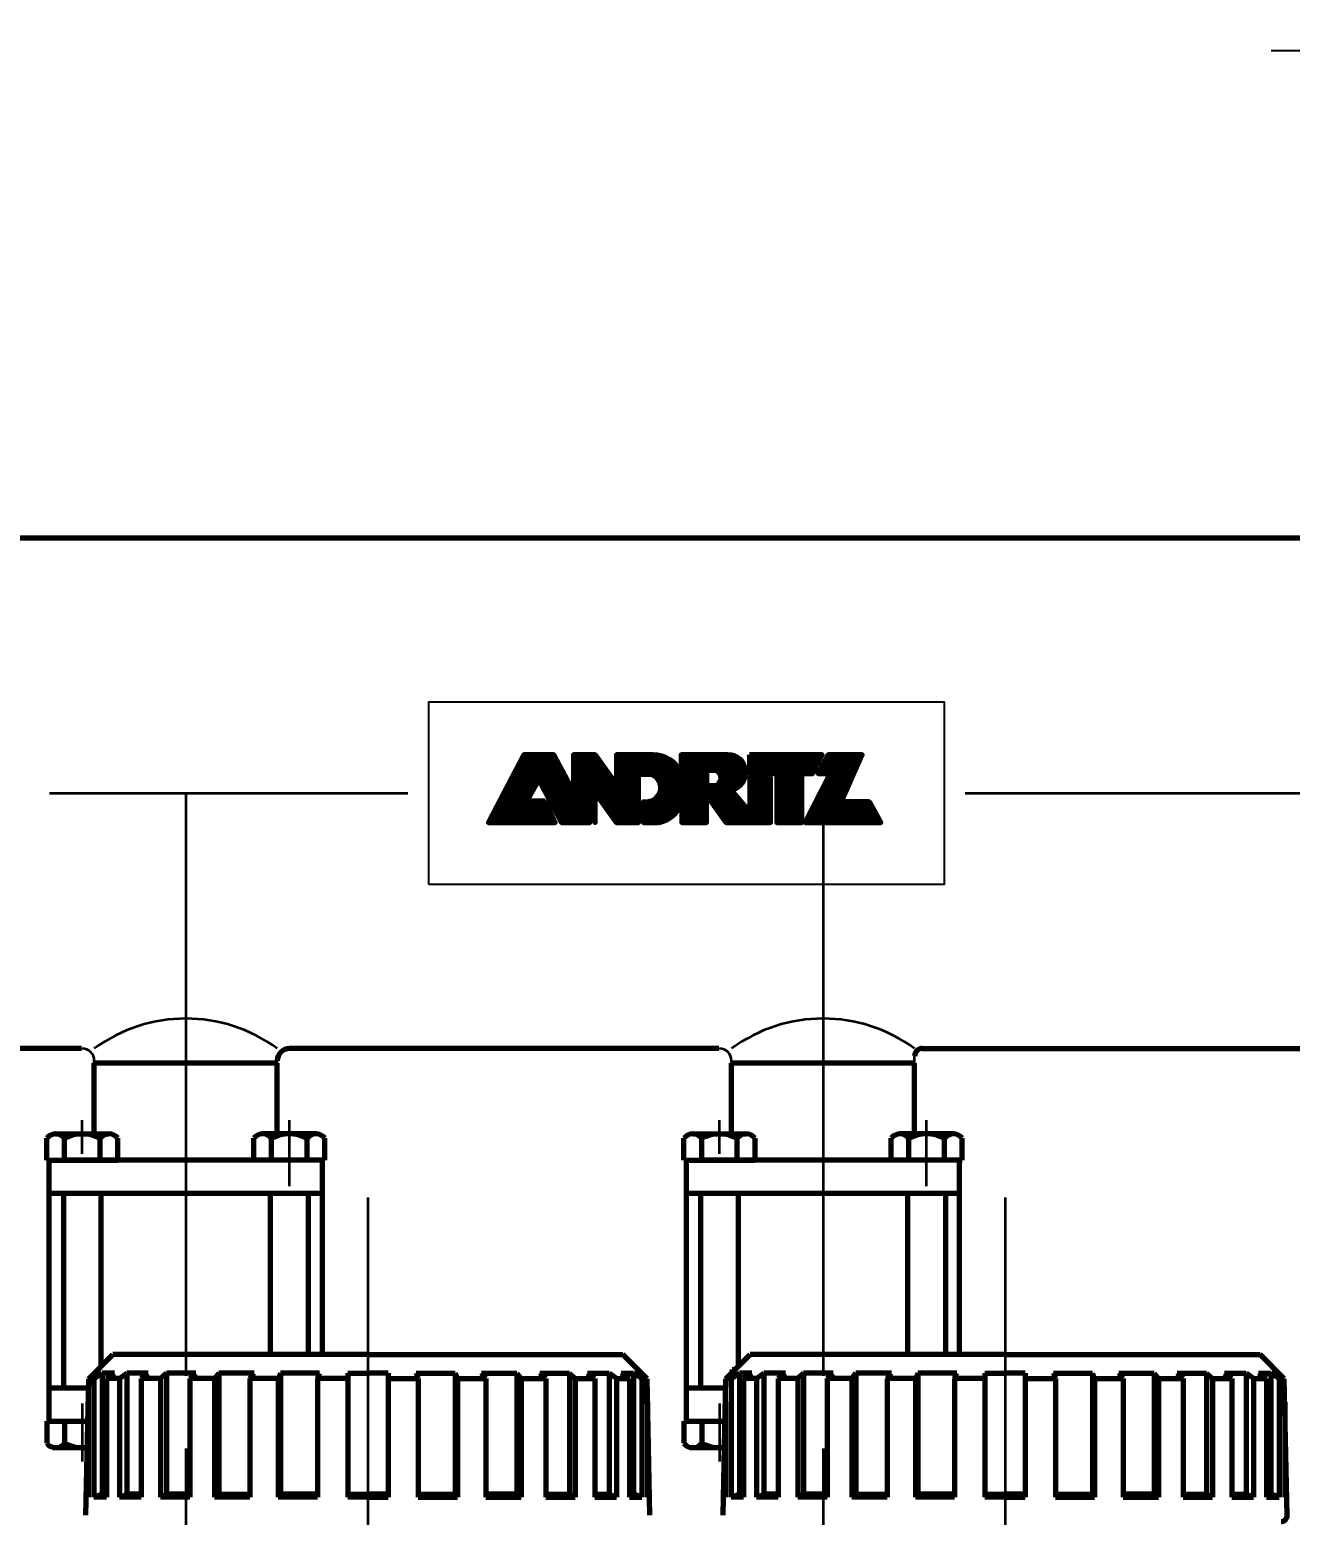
# Model space of a CAD drawing. Header units: millimetres. Extents: x 4423 to 6629, y 3249 to 4171.
# Drawn here: x 4619.7 to 4671.7, y 3970.7 to 4031.9 of the extents above; entities that cross this region are included whole.
import ezdxf

# ---------------------------------------------------------------- set-up
doc = ezdxf.new("R2010")
doc.units = ezdxf.units.MM
doc.linetypes.add('ACAD_ISO08W100', pattern=[36, 24, -3, 6, -3])
doc.layers.add('AHL-CON-70', color=7, linetype='Continuous')
for name, color, linetype, lineweight in [('M_EQUIP_D1', 3, 'Continuous', 35), ('M_EQUIP_E3', 3, 'Continuous', 35), ('M_EQUIP_E7', 7, 'Continuous', 70)]:
    doc.layers.add(name, color=color, linetype=linetype, lineweight=lineweight)
doc.styles.add('Simplex', font='SIMPLEX.SHX')
doc.dimstyles.new('nordic-1-35-0', dxfattribs={"dimscale": 10, "dimtxt": 3.5, "dimasz": 2.5, "dimexe": 1.25, "dimexo": 0, "dimgap": 0.6, "dimtad": 1, "dimdec": 0, "dimdsep": 46, "dimtxsty": 'Simplex', "dimcen": 2.5, "dimclrd": 3, "dimclre": 3, "dimclrt": 3, "dimadec": 1, "dimazin": 2, "dimtfac": 1, "dimtdec": 0, "dimtmove": 0, "dimatfit": 0, "dimfxl": 1, "dimtolj": 1, "dimtzin": 0, "dimarcsym": 0})

# ---------------------------------------------------------------- blocks, each defined once
blk = doc.blocks.new('*D8')
at = {"layer": 'Defpoints', "color": 0, "linetype": 'Continuous', "transparency": 16777216}
for p in [(4746.784, 4064.493), (4746.784, 4018.261), (4549.909, 4000.451)]:
    blk.add_point(p, dxfattribs=at)
at = {"layer": 'M_EQUIP_D1', "color": 3, "linetype": 'Continuous', "lineweight": -2, "transparency": 16777216}
for p, q in [((4549.909, 4000.451), (4549.909, 4076.993)), ((4746.784, 4018.261), (4746.784, 4076.993)), ((4574.909, 4064.493), (4721.784, 4064.493))]:
    blk.add_line(p, q, dxfattribs=at)
at = {"layer": 'M_EQUIP_D1', "color": 3, "linetype": 'Continuous', "transparency": 16777216}
for points in [[(4574.909, 4068.66), (4574.909, 4060.327), (4549.909, 4064.493)], [(4721.784, 4068.66), (4721.784, 4060.327), (4746.784, 4064.493)]]:
    blk.add_solid(points, dxfattribs=at)
at = {"layer": 'M_EQUIP_D1', "color": 3, "linetype": 'Continuous', "transparency": 16777216, "insert": (4648.971, 4078.112), "char_height": 10, "attachment_point": 5, "style": 'Simplex'}
blk.add_mtext('\\A1;(1575)', dxfattribs=at)
blk = doc.blocks.new('A$C0ED65C47')
at = {"color": 5}
for p, q in [((20.13, 20.28), (41.71, 41.85)), ((20.74, 22.24), (41.11, 42.61)), ((21.48, 20.28), (42.17, 40.97)), ((22.22, 25.06), (39.77, 42.61)), ((23.7, 27.89), (38.42, 42.61)), ((25.18, 30.72), (37.07, 42.61)), ((26.66, 33.55), (35.73, 42.61)), ((28.15, 36.37), (34.38, 42.61)), ((29.63, 39.2), (33.03, 42.61)), ((36.01, 33.74), (29.94, 39.8)), ((50.81, 20.28), (30.4, 40.69)), ((52.16, 20.28), (30.87, 41.57)), ((31.11, 42.03), (31.68, 42.61)), ((52.63, 21.15), (31.33, 42.45)), ((51.13, 24), (32.52, 42.61)), ((49.62, 26.86), (33.87, 42.61)), ((48.11, 29.71), (35.22, 42.61)), ((36.54, 33.99), (42.64, 40.09)), ((46.61, 32.56), (36.57, 42.61)), ((37.01, 33.11), (43.1, 39.21)), ((45.1, 35.42), (37.91, 42.61)), ((43.59, 38.27), (39.26, 42.61)), ((42.09, 41.13), (40.61, 42.61)), ((47.71, 35.73), (54.58, 42.61)), ((47.71, 37.07), (53.24, 42.61)), ((47.71, 38.42), (51.89, 42.61)), ((47.71, 39.77), (50.54, 42.61)), ((47.71, 41.12), (49.2, 42.61)), ((47.71, 42.46), (47.85, 42.61)), ((69.17, 20.77), (47.71, 42.24)), ((47.71, 34.38), (55.35, 42.02)), ((68.33, 20.28), (47.71, 40.9)), ((66.98, 20.28), (47.71, 39.55)), ((47.91, 33.23), (55.9, 41.23)), ((48.38, 32.36), (56.46, 40.44)), ((69.17, 22.12), (48.69, 42.61)), ((48.85, 31.49), (57.02, 39.66)), ((69.17, 23.47), (50.04, 42.61)), ((69.17, 24.81), (51.38, 42.61)), ((60.28, 35.06), (52.73, 42.61)), ((57.01, 39.68), (54.08, 42.61)), ((56.9, 27.42), (72.09, 42.6)), ((57.46, 26.62), (73.43, 42.6)), ((58.02, 25.83), (74.74, 42.56)), ((61.95, 33.81), (70.74, 42.6)), ((61.95, 35.15), (69.39, 42.6)), ((61.95, 36.5), (68.05, 42.6)), ((61.95, 37.85), (66.7, 42.6)), ((61.95, 39.2), (65.35, 42.6)), ((61.95, 40.54), (64.01, 42.6)), ((61.95, 41.89), (62.66, 42.6)), ((69.17, 34.24), (61.95, 41.47)), ((69.17, 32.9), (61.95, 40.12)), ((69.17, 35.59), (62.17, 42.6)), ((69.88, 36.23), (63.51, 42.6)), ((71.23, 36.23), (64.86, 42.6)), ((72.57, 36.23), (66.21, 42.6)), ((74.64, 35.52), (67.56, 42.6)), ((91.23, 20.28), (68.9, 42.6)), ((69.76, 36.23), (75.92, 42.39)), ((91.6, 21.25), (70.25, 42.6)), ((70.83, 21.13), (92.3, 42.61)), ((70.83, 22.48), (90.96, 42.61)), ((70.83, 23.83), (89.61, 42.61)), ((71.11, 36.23), (77, 42.12)), ((71.32, 20.28), (93.65, 42.61)), ((91.6, 22.6), (71.6, 42.6)), ((72.46, 36.23), (77.98, 41.76)), ((72.66, 20.28), (95, 42.61)), ((91.6, 23.95), (72.94, 42.6)), ((73.67, 36.1), (78.9, 41.32)), ((74.01, 20.28), (96.35, 42.61)), ((91.6, 25.29), (74.3, 42.59)), ((74.52, 35.6), (79.74, 40.82)), ((75.23, 34.96), (80.52, 40.25)), ((75.8, 34.19), (81.23, 39.62)), ((91.6, 26.64), (75.82, 42.41)), ((91.6, 27.99), (77.71, 41.87)), ((83.21, 37.56), (88.26, 42.61)), ((83.21, 38.91), (86.92, 42.61)), ((83.21, 40.25), (85.57, 42.61)), ((83.21, 41.6), (84.22, 42.61)), ((91.58, 33.39), (83.21, 41.76)), ((103.35, 20.28), (83.21, 40.41)), ((91.58, 34.74), (83.71, 42.61)), ((91.58, 36.08), (85.06, 42.61)), ((91.58, 37.43), (86.4, 42.61)), ((92.85, 37.5), (87.75, 42.61)), ((94.2, 37.5), (89.1, 42.61)), ((101.43, 31.62), (90.44, 42.61)), ((102.26, 32.15), (91.79, 42.61)), ((92, 28.83), (103.42, 40.26)), ((92.55, 28.04), (103.93, 39.42)), ((92.59, 37.5), (97.69, 42.61)), ((102.97, 32.78), (93.14, 42.61)), ((93.94, 37.5), (99.03, 42.6)), ((103.57, 33.53), (94.49, 42.61)), ((95.07, 37.3), (100.2, 42.43)), ((95.8, 36.68), (101.19, 42.07)), ((104.05, 34.39), (95.83, 42.61)), ((96.27, 35.8), (102.05, 41.58)), ((96.35, 34.54), (102.79, 40.97)), ((104.4, 35.39), (97.18, 42.61)), ((104.56, 36.58), (98.53, 42.61)), ((104.42, 38.06), (100.01, 42.47)), ((105.71, 37.16), (111.16, 42.61)), ((105.71, 38.51), (109.81, 42.61)), ((105.71, 39.85), (108.47, 42.61)), ((105.71, 41.2), (107.12, 42.61)), ((105.71, 42.55), (105.77, 42.61)), ((111.46, 36.42), (105.71, 42.16)), ((110.11, 36.42), (105.71, 40.81)), ((108.76, 36.42), (105.71, 39.46)), ((106.32, 36.42), (112.51, 42.61)), ((112.8, 36.42), (106.61, 42.61)), ((107.66, 36.42), (113.85, 42.61)), ((114.15, 36.42), (107.96, 42.61)), ((109.01, 36.42), (115.2, 42.61)), ((123.05, 28.86), (109.31, 42.61)), ((110.36, 36.42), (116.55, 42.61)), ((123.05, 30.2), (110.65, 42.61)), ((111.7, 36.42), (117.9, 42.61)), ((123.05, 31.55), (112, 42.61)), ((113.05, 36.42), (119.24, 42.61)), ((123.05, 32.9), (113.35, 42.61)), ((114.4, 36.42), (120.59, 42.61)), ((123.05, 34.25), (114.69, 42.61)), ((114.8, 28.73), (128.67, 42.61)), ((114.8, 30.08), (127.32, 42.61)), ((114.8, 31.43), (125.98, 42.61)), ((114.8, 32.77), (124.63, 42.61)), ((114.8, 34.12), (123.28, 42.61)), ((114.8, 35.47), (121.94, 42.61)), ((123.05, 35.59), (116.04, 42.61)), ((123.58, 36.42), (117.39, 42.61)), ((124.93, 36.42), (118.74, 42.61)), ((126.27, 36.42), (120.08, 42.61)), ((126.92, 37.12), (121.43, 42.61)), ((127.37, 38.02), (122.78, 42.61)), ((123.83, 36.42), (129.3, 41.89)), ((127.81, 38.92), (124.12, 42.61)), ((125.17, 36.42), (127.95, 39.2)), ((128.26, 39.81), (125.47, 42.61)), ((128.71, 40.71), (126.82, 42.61)), ((127.12, 26.23), (142.39, 41.5)), ((129.16, 41.61), (128.16, 42.61)), ((128.54, 29), (142.15, 42.61)), ((129.05, 37.6), (134.06, 42.61)), ((129.22, 36.42), (135.41, 42.61)), ((129.61, 42.51), (129.51, 42.61)), ((129.96, 31.77), (140.8, 42.61)), ((137.97, 31.46), (130.02, 39.41)), ((138.38, 32.39), (130.49, 40.29)), ((130.56, 36.42), (136.76, 42.61)), ((130.59, 40.49), (132.72, 42.61)), ((138.79, 33.33), (130.95, 41.16)), ((131.38, 34.54), (139.45, 42.61)), ((139.2, 34.26), (131.42, 42.04)), ((131.91, 36.42), (138.1, 42.61)), ((139.61, 35.2), (132.2, 42.61)), ((140.02, 36.14), (133.55, 42.61)), ((140.44, 37.07), (134.9, 42.61)), ((140.85, 38.01), (136.24, 42.61)), ((141.26, 38.94), (137.59, 42.61)), ((141.67, 39.88), (138.94, 42.61)), ((142.08, 40.81), (140.28, 42.61)), ((142.49, 41.75), (141.63, 42.61)), ((33.11, 28.55), (27.16, 34.5)), ((33.59, 29.42), (27.63, 35.38)), ((34.08, 30.28), (28.09, 36.27)), ((34.56, 31.14), (28.55, 37.15)), ((35.04, 32.01), (29.01, 38.03)), ((35.52, 32.87), (29.48, 38.92)), ((37.47, 32.23), (43.57, 38.32)), ((37.94, 31.35), (44.03, 37.44)), ((38.41, 30.47), (44.5, 36.56)), ((38.87, 29.59), (44.96, 35.68)), ((39.34, 28.71), (45.43, 34.8)), ((65.63, 20.28), (47.71, 38.2)), ((54.93, 29.63), (47.71, 36.86)), ((54.93, 28.28), (47.71, 35.51)), ((49.33, 30.61), (57.58, 38.87)), ((49.8, 29.74), (58.14, 38.08)), ((50.27, 28.87), (58.7, 37.29)), ((50.75, 27.99), (59.26, 36.5)), ((51.22, 27.12), (59.82, 35.71)), ((55.24, 29.79), (60.37, 34.93)), ((58.57, 25.04), (69.17, 35.64)), ((59.13, 24.25), (69.17, 34.3)), ((69.17, 31.55), (61.95, 38.78)), ((69.17, 30.2), (61.95, 37.43)), ((69.17, 28.86), (61.95, 36.08)), ((69.17, 27.51), (61.95, 34.73)), ((75.36, 20.28), (91.58, 36.5)), ((89.88, 20.28), (75.45, 34.71)), ((76.22, 33.26), (81.89, 38.93)), ((76.32, 30.67), (83.02, 37.36)), ((76.44, 32.14), (82.48, 38.18)), ((77.06, 20.63), (91.58, 35.15)), ((102, 20.28), (83.21, 39.06)), ((91.6, 29.34), (83.21, 37.72)), ((93.11, 27.25), (104.32, 38.46)), ((93.67, 26.46), (104.54, 37.33)), ((94.23, 25.67), (104.5, 35.95)), ((100.48, 31.23), (96.38, 35.33)), ((107.41, 36.42), (105.71, 38.12)), ((106.07, 36.42), (105.71, 36.77)), ((105.92, 29.29), (111.61, 34.97)), ((105.92, 30.63), (110.26, 34.97)), ((105.92, 31.98), (108.91, 34.97)), ((105.92, 33.33), (107.57, 34.97)), ((105.92, 34.67), (106.22, 34.97)), ((105.92, 27.94), (112.73, 34.75)), ((112.73, 28.4), (106.16, 34.97)), ((112.73, 29.75), (107.51, 34.97)), ((112.73, 31.1), (108.86, 34.97)), ((112.73, 32.44), (110.21, 34.97)), ((112.73, 33.79), (111.55, 34.97)), ((123.05, 27.51), (114.8, 35.77)), ((114.8, 27.39), (123.05, 35.64)), ((123.05, 26.16), (114.8, 34.42)), ((114.8, 26.04), (123.05, 34.3)), ((124.27, 20.7), (140.27, 36.69)), ((125.2, 20.28), (139.21, 34.29)), ((125.7, 23.47), (141.33, 39.1)), ((126.52, 36.42), (126.61, 36.5)), ((128.97, 36.42), (128.61, 36.77)), ((130.31, 36.42), (129.08, 37.65)), ((131.66, 36.42), (129.55, 38.53)), ((137.14, 29.59), (131.66, 35.07)), ((137.55, 30.52), (132.11, 35.96)), ((22.82, 20.28), (35.66, 33.11)), ((24.17, 20.28), (33.95, 30.05)), ((34.65, 20.28), (24.85, 30.08)), ((36, 20.28), (25.31, 30.96)), ((37.34, 20.28), (25.77, 31.85)), ((38.69, 20.28), (26.24, 32.73)), ((32.63, 27.69), (26.7, 33.61)), ((49.47, 20.28), (37.43, 32.31)), ((48.12, 20.28), (38.95, 29.45)), ((39.81, 27.83), (45.89, 33.92)), ((40.27, 26.95), (46.36, 33.03)), ((40.74, 26.07), (46.83, 32.15)), ((41.21, 25.19), (47.29, 31.27)), ((41.67, 24.31), (47.76, 30.39)), ((42.14, 23.43), (48.22, 29.51)), ((54.93, 26.94), (47.71, 34.16)), ((54.93, 25.59), (48.64, 31.88)), ((51.69, 26.25), (54.93, 29.48)), ((55.79, 29), (60.93, 34.14)), ((56.35, 28.21), (61.49, 33.35)), ((59.68, 23.46), (69.17, 32.95)), ((60.24, 22.67), (69.17, 31.6)), ((60.79, 21.88), (69.17, 30.26)), ((69.17, 26.16), (61.95, 33.39)), ((82, 24.12), (76.11, 30)), ((82.56, 24.9), (76.4, 31.06)), ((83.06, 25.75), (76.42, 32.39)), ((83.42, 25.64), (91.58, 33.8)), ((83.42, 21.6), (94.32, 32.5)), ((83.42, 22.95), (92.97, 32.5)), ((83.42, 24.29), (91.63, 32.5)), ((104.7, 20.28), (92.47, 32.5)), ((106.04, 20.28), (93.82, 32.5)), ((94.78, 24.88), (100.29, 30.39)), ((107.39, 20.28), (95, 32.67)), ((95.34, 24.09), (100.91, 29.66)), ((108.74, 20.28), (95.75, 33.27)), ((102.07, 28.29), (96.24, 34.12)), ((101.64, 31.74), (103.79, 33.89)), ((102.3, 20.28), (112.73, 30.71)), ((112.73, 27.06), (105.92, 33.87)), ((105.92, 26.59), (112.73, 33.4)), ((112.73, 25.71), (105.92, 32.52)), ((105.92, 25.24), (112.73, 32.06)), ((112.73, 24.36), (105.92, 31.17)), ((112.73, 23.01), (105.92, 29.83)), ((123.05, 24.82), (114.8, 33.07)), ((114.8, 24.69), (123.05, 32.95)), ((123.05, 23.47), (114.8, 31.73)), ((114.8, 23.34), (123.05, 31.6)), ((123.05, 22.12), (114.8, 30.38)), ((114.8, 22), (123.05, 30.25)), ((126.55, 20.28), (138.15, 31.88)), ((127.89, 20.28), (137.09, 29.48)), ((138.37, 20.28), (128.91, 29.73)), ((139.72, 20.28), (129.37, 30.62)), ((141.07, 20.28), (129.83, 31.51)), ((142.41, 20.28), (130.28, 32.4)), ((136.32, 27.72), (130.74, 33.29)), ((136.73, 28.65), (131.2, 34.18)), ((26.57, 20.28), (22.07, 24.77)), ((27.92, 20.28), (22.53, 25.66)), ((29.26, 20.28), (23, 26.54)), ((30.61, 20.28), (23.46, 27.42)), ((31.96, 20.28), (23.92, 28.31)), ((33.3, 20.28), (24.39, 29.19)), ((25.52, 20.28), (32.58, 27.34)), ((26.87, 20.28), (33.93, 27.34)), ((28.21, 20.28), (35.27, 27.34)), ((29.56, 20.28), (36.62, 27.34)), ((30.91, 20.28), (37.97, 27.34)), ((32.25, 20.28), (38.7, 26.73)), ((40.04, 20.28), (32.98, 27.34)), ((33.6, 20.28), (39.13, 25.81)), ((41.39, 20.28), (34.33, 27.34)), ((34.95, 20.28), (39.57, 24.89)), ((40.86, 22.15), (35.67, 27.34)), ((39.66, 24.7), (37.02, 27.34)), ((38.46, 27.24), (38.37, 27.34)), ((46.77, 20.28), (40.47, 26.58)), ((42.6, 22.54), (48.69, 28.63)), ((43.07, 21.66), (49.15, 27.75)), ((43.54, 20.78), (49.62, 26.86)), ((44.38, 20.28), (50.08, 25.98)), ((45.72, 20.28), (50.55, 25.1)), ((54.93, 24.24), (50.23, 28.94)), ((54.93, 22.89), (51.83, 26)), ((52.17, 25.37), (54.93, 28.14)), ((52.64, 24.5), (54.93, 26.79)), ((53.11, 23.63), (54.93, 25.44)), ((64.29, 20.28), (56.34, 28.23)), ((61.35, 21.08), (69.17, 28.91)), ((61.91, 20.29), (69.17, 27.56)), ((63.24, 20.28), (69.17, 26.22)), ((64.58, 20.28), (69.17, 24.87)), ((70.83, 25.18), (72.83, 27.18)), ((70.83, 26.52), (71.37, 27.06)), ((76.29, 20.4), (70.83, 25.85)), ((75.06, 20.28), (70.83, 24.51)), ((77.31, 20.72), (70.92, 27.11)), ((78.26, 21.12), (72.3, 27.08)), ((79.14, 21.59), (73.38, 27.35)), ((79.94, 22.13), (74.28, 27.8)), ((80.69, 22.73), (75.03, 28.39)), ((81.37, 23.39), (75.64, 29.13)), ((79.8, 22.03), (82.31, 24.54)), ((88.53, 20.28), (83.42, 25.39)), ((83.44, 20.28), (91.6, 28.43)), ((84.79, 20.28), (91.6, 27.08)), ((86.13, 20.28), (91.6, 25.74)), ((100.66, 20.28), (91.75, 29.18)), ((99.31, 20.28), (94.98, 24.61)), ((95.9, 23.3), (101.53, 28.93)), ((96.45, 22.51), (102.14, 28.2)), ((97.01, 21.72), (102.76, 27.47)), ((97.57, 20.93), (103.38, 26.75)), ((98.26, 20.28), (104, 26.02)), ((99.61, 20.28), (104.62, 25.29)), ((100.95, 20.28), (105.24, 24.56)), ((103.65, 20.28), (112.73, 29.36)), ((104.99, 20.28), (112.73, 28.02)), ((112.73, 21.67), (105.92, 28.48)), ((112.73, 20.32), (105.92, 27.13)), ((111.43, 20.28), (105.92, 25.79)), ((106.34, 20.28), (112.73, 26.67)), ((107.69, 20.28), (112.73, 25.32)), ((123.05, 20.78), (114.8, 29.03)), ((114.8, 20.65), (123.05, 28.91)), ((122.21, 20.28), (114.8, 27.69)), ((120.86, 20.28), (114.8, 26.34)), ((119.51, 20.28), (114.8, 24.99)), ((115.77, 20.28), (123.05, 27.56)), ((117.12, 20.28), (123.05, 26.21)), ((118.46, 20.28), (123.05, 24.87)), ((131.64, 20.28), (126.63, 25.28)), ((132.98, 20.28), (127.09, 26.17)), ((134.33, 20.28), (127.54, 27.06)), ((135.68, 20.28), (128, 27.95)), ((137.03, 20.28), (128.46, 28.84)), ((129.24, 20.28), (136.09, 27.13)), ((130.59, 20.28), (137.44, 27.13)), ((131.93, 20.28), (138.79, 27.13)), ((133.28, 20.28), (140.14, 27.13)), ((134.63, 20.28), (141.48, 27.13)), ((135.98, 20.28), (142.83, 27.13)), ((143.76, 20.28), (136.91, 27.13)), ((137.32, 20.28), (144.18, 27.13)), ((145.11, 20.28), (138.25, 27.13)), ((138.67, 20.28), (145.41, 27.02)), ((146.45, 20.28), (139.6, 27.13)), ((140.02, 20.28), (145.88, 26.14)), ((147.8, 20.28), (140.95, 27.13)), ((141.36, 20.28), (146.35, 25.26)), ((148.82, 20.61), (142.29, 27.13)), ((147.29, 23.48), (143.64, 27.13)), ((145.76, 26.36), (144.99, 27.13)), ((19.83, 20.28), (19.76, 20.35)), ((21.18, 20.28), (20.22, 21.24)), ((22.53, 20.28), (20.68, 22.12)), ((23.87, 20.28), (21.15, 23)), ((25.22, 20.28), (21.61, 23.89)), ((36.29, 20.28), (40, 23.98)), ((37.64, 20.28), (40.43, 23.06)), ((38.99, 20.28), (40.86, 22.15)), ((40.34, 20.28), (41.29, 21.23)), ((41.68, 20.28), (41.72, 20.31)), ((45.43, 20.28), (41.98, 23.72)), ((44.08, 20.28), (43.5, 20.86)), ((47.07, 20.28), (51.01, 24.22)), ((48.42, 20.28), (51.48, 23.34)), ((49.76, 20.28), (51.95, 22.46)), ((51.11, 20.28), (52.41, 21.57)), ((52.46, 20.28), (52.88, 20.69)), ((54.93, 21.55), (53.42, 23.05)), ((53.59, 22.75), (54.93, 24.09)), ((54.06, 21.88), (54.93, 22.75)), ((54.54, 21.01), (54.93, 21.4)), ((62.94, 20.28), (59.51, 23.7)), ((65.93, 20.28), (69.17, 23.52)), ((67.28, 20.28), (69.17, 22.17)), ((68.62, 20.28), (69.17, 20.83)), ((73.71, 20.28), (70.83, 23.16)), ((72.37, 20.28), (70.83, 21.82)), ((71.02, 20.28), (70.83, 20.47)), ((87.18, 20.28), (83.42, 24.04)), ((85.84, 20.28), (83.42, 22.69)), ((84.49, 20.28), (83.42, 21.35)), ((87.48, 20.28), (91.6, 24.39)), ((88.83, 20.28), (91.6, 23.04)), ((90.18, 20.28), (91.6, 21.69)), ((91.52, 20.28), (91.6, 20.35)), ((110.08, 20.28), (105.92, 24.44)), ((109.03, 20.28), (112.73, 23.97)), ((110.38, 20.28), (112.73, 22.63)), ((111.73, 20.28), (112.73, 21.28)), ((118.17, 20.28), (114.8, 23.64)), ((116.82, 20.28), (114.8, 22.3)), ((115.47, 20.28), (114.8, 20.95)), ((119.81, 20.28), (123.05, 23.52)), ((121.16, 20.28), (123.05, 22.17)), ((122.5, 20.28), (123.05, 20.83)), ((124.9, 20.28), (124.34, 20.83)), ((126.25, 20.28), (124.8, 21.72)), ((127.6, 20.28), (125.26, 22.61)), ((128.94, 20.28), (125.71, 23.5)), ((130.29, 20.28), (126.17, 24.39)), ((142.71, 20.28), (146.81, 24.38)), ((144.06, 20.28), (147.28, 23.5)), ((145.4, 20.28), (147.75, 22.62)), ((146.75, 20.28), (148.21, 21.74)), ((148.1, 20.28), (148.68, 20.86))]:
    blk.add_line(p, q, dxfattribs=at)
at = {"color": 5, "linetype": 'Continuous'}
blk.add_line((105.71, 42.61), (105.71, 36.62), dxfattribs=at)
for points in [[(38.42, 27.34), (32.43, 27.34), (36.35, 34.35), (43.81, 20.28), (53.1, 20.28), (41.31, 42.61), (31.41, 42.61), (19.72, 20.28), (41.74, 20.28)], [(145.35, 27.13), (136.06, 27.13), (142.87, 42.61), (131.73, 42.61), (128.42, 36.42), (132.34, 36.42), (124.06, 20.28), (148.99, 20.28)]]:
    blk.add_lwpolyline(points, close=True, dxfattribs=at)
blk.add_lwpolyline([(75.78, 20.28, 0.246248), (83.42, 26.51), (83.42, 20.28), (91.6, 20.28), (91.6, 29.4), (98.03, 20.28), (112.73, 20.28), (112.73, 34.97), (105.92, 34.97), (105.92, 24.24), (105.51, 24.24), (99.73, 31.05, 0.931111), (98.58, 42.61), (83.21, 42.61), (83.21, 37.01, 0.273381), (73.92, 42.6), (61.95, 42.6), (61.95, 32.7), (54.93, 42.61), (47.71, 42.61), (47.71, 33.6), (54.93, 20.28), (54.93, 30.22), (61.92, 20.28), (69.17, 20.28), (69.17, 36.23), (73.35, 36.23, -0.921303), (70.83, 27.13), (70.83, 20.28), (75.78, 20.28)], format="xyb", dxfattribs=at)
blk.add_lwpolyline([(105.71, 42.4), (105.71, 36.42), (114.8, 36.42), (114.8, 20.28), (123.05, 20.28), (123.05, 36.42), (126.56, 36.42), (129.66, 42.61), (105.71, 42.61)], dxfattribs=at)
blk.add_lwpolyline([(94.61, 32.5, 0.712976), (94.61, 37.5), (91.58, 37.5), (91.58, 32.5)], format="xyb", close=True, dxfattribs=at)
at = {"layer": 'AHL-CON-70', "linetype": 'Continuous'}
blk.add_lwpolyline([(0, 0), (170, 0), (170, 60), (0, 60)], close=True, dxfattribs=at)

msp = doc.modelspace()

# ---------------------------------------------------------------- linework, layer by layer
at = {"layer": 'Defpoints', "color": 0, "linetype": 'ByBlock'}
for p in [(4644.1587, 3977.3225), (4670.4087, 3977.3225), (4624.4087, 3976.2017), (4650.6587, 3976.2017), (4620.4289, 3974.5765), (4620.4289, 3974.5765), (4646.6789, 3974.5765)]:
    msp.add_point(p, dxfattribs=at)
at = {"layer": 'M_EQUIP_E3', "color": 3, "linetype": 'ACAD_ISO08W100', "lineweight": 35}
for p, q in [((4548.5412, 4000.4515), (4635.3042, 4000.4515)), ((4626.1587, 4000.4515), (4626.1587, 3956.3594)), ((4652.4087, 4000.4515), (4652.4087, 3956.3594)), ((4658.2632, 4000.4515), (4756.5694, 4000.4515)), ((4621.8929, 3985.5917), (4621.8929, 3986.9822)), ((4621.8929, 3985.5917), (4621.8929, 3986.9822)), ((4630.4245, 3984.2629), (4630.4245, 3986.9822)), ((4630.4245, 3984.2629), (4630.4245, 3986.9822)), ((4648.1429, 3985.5917), (4648.1429, 3986.9822)), ((4656.6745, 3984.2629), (4656.6745, 3986.9822)), ((4633.6587, 3983.7882), (4633.6587, 3798.3649)), ((4659.9087, 3983.7882), (4659.9087, 3798.3649)), ((4621.8929, 3975.3098), (4621.8929, 3972.9207)), ((4621.8929, 3975.3098), (4621.8929, 3972.9207)), ((4648.1429, 3975.3098), (4648.1429, 3972.9207))]:
    msp.add_line(p, q, dxfattribs=at)
at = {"layer": 'M_EQUIP_E7', "color": 7, "linetype": 'Continuous', "lineweight": 70}
for p, q in [((4557.7733, 4010.9705), (4741.1587, 4010.9743)), ((4621.8665, 3989.9291), (4604.1775, 3989.9297)), ((4648.1165, 3989.9291), (4630.4275, 3989.9297)), ((4648.1165, 3989.9291), (4630.4275, 3989.9297)), ((4656.49, 3989.9327), (4674.3899, 3989.9297)), ((4622.39, 3986.4138), (4622.39, 3989.3265)), ((4622.39, 3986.4138), (4622.39, 3989.3265)), ((4629.9275, 3986.4138), (4629.9275, 3989.3265)), ((4629.9275, 3986.4138), (4629.9275, 3989.3265)), ((4648.64, 3986.4138), (4648.64, 3989.3265)), ((4656.1775, 3986.4138), (4656.1775, 3989.3265)), ((4620.4289, 3985.3265), (4620.4289, 3986.2326)), ((4620.4289, 3985.3265), (4620.4289, 3986.2326)), ((4620.7949, 3986.4138), (4622.991, 3986.4138)), ((4620.7949, 3986.4138), (4622.991, 3986.4138)), ((4621.1609, 3985.3265), (4621.1609, 3986.2326)), ((4621.1609, 3985.3265), (4621.1609, 3986.2326)), ((4622.625, 3985.3265), (4622.625, 3986.2326)), ((4622.625, 3985.3265), (4622.625, 3986.2326)), ((4623.357, 3985.3265), (4623.357, 3986.2326)), ((4623.357, 3985.3265), (4623.357, 3986.2326)), ((4628.9604, 3985.3265), (4628.9604, 3986.2326)), ((4628.9604, 3985.3265), (4628.9604, 3986.2326)), ((4631.5225, 3986.4138), (4629.3264, 3986.4138)), ((4631.5225, 3986.4138), (4629.3264, 3986.4138)), ((4629.6925, 3985.3265), (4629.6925, 3986.2326)), ((4629.6925, 3985.3265), (4629.6925, 3986.2326)), ((4631.1565, 3985.3265), (4631.1565, 3986.2326)), ((4631.1565, 3985.3265), (4631.1565, 3986.2326)), ((4631.8886, 3985.3265), (4631.8886, 3986.2326)), ((4631.8886, 3985.3265), (4631.8886, 3986.2326)), ((4646.6789, 3985.3265), (4646.6789, 3986.2326)), ((4647.0449, 3986.4138), (4649.241, 3986.4138)), ((4647.4109, 3985.3265), (4647.4109, 3986.2326)), ((4648.875, 3985.3265), (4648.875, 3986.2326)), ((4649.607, 3985.3265), (4649.607, 3986.2326)), ((4655.2104, 3985.3265), (4655.2104, 3986.2326)), ((4657.7725, 3986.4138), (4655.5764, 3986.4138)), ((4655.9425, 3985.3265), (4655.9425, 3986.2326)), ((4657.4065, 3985.3265), (4657.4065, 3986.2326)), ((4658.1386, 3985.3265), (4658.1386, 3986.2326)), ((4620.4289, 3985.3265), (4623.357, 3985.3265)), ((4620.4289, 3985.3265), (4623.357, 3985.3265)), ((4631.8886, 3985.3265), (4628.9604, 3985.3265)), ((4631.8886, 3985.3265), (4628.9604, 3985.3265)), ((4646.6789, 3985.3265), (4649.607, 3985.3265)), ((4658.1386, 3985.3265), (4655.2104, 3985.3265)), ((4621.1162, 3983.9515), (4621.1162, 3975.9515)), ((4621.1162, 3983.9515), (4621.1162, 3975.9515)), ((4622.6696, 3976.8334), (4622.6696, 3983.9515)), ((4622.6696, 3976.8334), (4622.6696, 3983.9515)), ((4629.6478, 3977.3225), (4629.6478, 3983.9515)), ((4629.6478, 3977.3225), (4629.6478, 3983.9515)), ((4631.2012, 3983.9515), (4631.2012, 3977.3225)), ((4631.2012, 3983.9515), (4631.2012, 3977.3225)), ((4647.3662, 3983.9515), (4647.3662, 3975.9515)), ((4648.9196, 3976.8334), (4648.9196, 3983.9515)), ((4655.8978, 3977.3225), (4655.8978, 3983.9515)), ((4657.4512, 3983.9515), (4657.4512, 3977.3225)), ((4648.6587, 3976.7015), (4648.6587, 3976.5725)), ((4648.6587, 3976.7015), (4648.7877, 3976.7015)), ((4620.4289, 3974.5765), (4620.4289, 3973.6703)), ((4620.4289, 3974.5765), (4622.1216, 3974.5765)), ((4620.4289, 3974.5765), (4620.4289, 3973.6703)), ((4620.4289, 3974.5765), (4622.1216, 3974.5765)), ((4621.1609, 3974.5765), (4621.1609, 3973.6703)), ((4621.1609, 3974.5765), (4621.1609, 3973.6703)), ((4646.6789, 3974.5765), (4646.6789, 3973.6703)), ((4646.6789, 3974.5765), (4648.3716, 3974.5765)), ((4647.4109, 3974.5765), (4647.4109, 3973.6703)), ((4620.7949, 3973.4891), (4622.0984, 3973.4891)), ((4620.7949, 3973.4891), (4622.0984, 3973.4891)), ((4647.0449, 3973.4891), (4648.3484, 3973.4891))]:
    msp.add_line(p, q, dxfattribs=at)
at = {"layer": 'M_EQUIP_E7', "lineweight": 35}
for p, q in [((4622.39, 3986.4138), (4622.39, 3989.4297)), ((4622.39, 3986.4138), (4622.39, 3989.4297)), ((4622.39, 3989.3265), (4629.9275, 3989.3265)), ((4622.39, 3989.3265), (4629.9275, 3989.3265)), ((4629.9275, 3986.4138), (4629.9275, 3989.4297)), ((4629.9275, 3986.4138), (4629.9275, 3989.4297)), ((4648.64, 3986.4138), (4648.64, 3989.4297)), ((4648.64, 3989.3265), (4656.1775, 3989.3265)), ((4656.1775, 3986.4138), (4656.1775, 3989.6202))]:
    msp.add_line(p, q, dxfattribs=at)
at = {"layer": 'M_EQUIP_E7', "linetype": 'Continuous'}
for p, q in [((4626.1587, 3989.3265), (4622.39, 3989.3265)), ((4626.1587, 3989.3265), (4622.39, 3989.3265)), ((4629.9275, 3989.3265), (4626.1587, 3989.3265)), ((4629.9275, 3989.3265), (4626.1587, 3989.3265)), ((4652.4087, 3989.3265), (4648.64, 3989.3265)), ((4656.1775, 3989.3265), (4652.4087, 3989.3265)), ((4622.1587, 3976.3225), (4623.1587, 3977.3225)), ((4633.6587, 3977.3225), (4623.1587, 3977.3225)), ((4633.6587, 3977.3225), (4644.1587, 3977.3225)), ((4645.1587, 3976.3225), (4644.1587, 3977.3225)), ((4648.4087, 3976.3225), (4649.4087, 3977.3225)), ((4659.9087, 3977.3225), (4649.4087, 3977.3225)), ((4659.9087, 3977.3225), (4670.4087, 3977.3225)), ((4671.4087, 3976.3225), (4670.4087, 3977.3225)), ((4622.3741, 3976.3317), (4622.7128, 3976.5527)), ((4622.7128, 3976.5527), (4622.7128, 3971.5762)), ((4623.2266, 3976.5527), (4622.7128, 3976.5527)), ((4622.8878, 3976.3317), (4623.2266, 3976.5527)), ((4623.7238, 3976.5527), (4623.4231, 3976.3317)), ((4623.7238, 3976.5527), (4623.7238, 3971.5762)), ((4624.6146, 3976.5527), (4623.7238, 3976.5527)), ((4624.3139, 3976.3317), (4624.6146, 3976.5527)), ((4625.3591, 3976.5527), (4625.1153, 3976.3317)), ((4625.3591, 3976.5527), (4625.3591, 3971.5762)), ((4626.571, 3976.5527), (4625.3591, 3976.5527)), ((4626.3272, 3976.3317), (4626.571, 3976.5527)), ((4627.5158, 3976.5527), (4627.3442, 3976.3317)), ((4627.5158, 3976.5527), (4627.5158, 3971.5762)), ((4628.9727, 3976.5527), (4627.5158, 3976.5527)), ((4628.8011, 3976.3317), (4628.9727, 3976.5527)), ((4630.0585, 3976.5527), (4629.97, 3976.3317)), ((4631.6688, 3976.5527), (4630.0585, 3976.5527)), ((4630.0585, 3976.5527), (4630.0585, 3971.5762)), ((4631.5802, 3976.3317), (4631.6688, 3976.5527)), ((4632.8275, 3976.5527), (4632.8275, 3971.4475)), ((4632.8275, 3976.5527), (4633.6587, 3976.5527)), ((4634.49, 3976.5527), (4633.6587, 3976.5527)), ((4634.49, 3976.5527), (4634.49, 3971.4475)), ((4635.6486, 3976.5527), (4637.2589, 3976.5527)), ((4635.7372, 3976.3317), (4635.6486, 3976.5527)), ((4637.2589, 3976.5527), (4637.2589, 3971.5762)), ((4637.2589, 3976.5527), (4637.3475, 3976.3317)), ((4638.3447, 3976.5527), (4639.8016, 3976.5527)), ((4638.5163, 3976.3317), (4638.3447, 3976.5527)), ((4639.8016, 3976.5527), (4639.8016, 3971.5762)), ((4639.8016, 3976.5527), (4639.9732, 3976.3317)), ((4640.7464, 3976.5527), (4641.9583, 3976.5527)), ((4640.9902, 3976.3317), (4640.7464, 3976.5527)), ((4641.9583, 3976.5527), (4641.9583, 3971.5762)), ((4641.9583, 3976.5527), (4642.2021, 3976.3317)), ((4642.7028, 3976.5527), (4643.5936, 3976.5527)), ((4643.0035, 3976.3317), (4642.7028, 3976.5527)), ((4643.5936, 3976.5527), (4643.5936, 3971.5762)), ((4643.5936, 3976.5527), (4643.8943, 3976.3317)), ((4644.0908, 3976.5527), (4644.6046, 3976.5527)), ((4644.4296, 3976.3317), (4644.0908, 3976.5527)), ((4644.6046, 3976.5527), (4644.6046, 3971.5762)), ((4644.9433, 3976.3317), (4644.6046, 3976.5527)), ((4648.6241, 3976.3317), (4648.9628, 3976.5527)), ((4649.4766, 3976.5527), (4648.9628, 3976.5527)), ((4648.9628, 3976.5527), (4648.9628, 3971.5762)), ((4649.1378, 3976.3317), (4649.4766, 3976.5527)), ((4649.9738, 3976.5527), (4649.6731, 3976.3317)), ((4650.8646, 3976.5527), (4649.9738, 3976.5527)), ((4649.9738, 3976.5527), (4649.9738, 3971.5762)), ((4650.5639, 3976.3317), (4650.8646, 3976.5527)), ((4651.6091, 3976.5527), (4651.3653, 3976.3317)), ((4652.821, 3976.5527), (4651.6091, 3976.5527)), ((4651.6091, 3976.5527), (4651.6091, 3971.5762)), ((4652.5772, 3976.3317), (4652.821, 3976.5527)), ((4653.7658, 3976.5527), (4653.5942, 3976.3317)), ((4655.2227, 3976.5527), (4653.7658, 3976.5527)), ((4653.7658, 3976.5527), (4653.7658, 3971.5762)), ((4655.0511, 3976.3317), (4655.2227, 3976.5527)), ((4656.3085, 3976.5527), (4656.22, 3976.3317)), ((4657.9188, 3976.5527), (4656.3085, 3976.5527)), ((4656.3085, 3976.5527), (4656.3085, 3971.5762)), ((4657.8302, 3976.3317), (4657.9188, 3976.5527)), ((4659.0775, 3976.5527), (4659.9087, 3976.5527)), ((4659.0775, 3976.5527), (4659.0775, 3971.4475)), ((4660.74, 3976.5527), (4659.9087, 3976.5527)), ((4660.74, 3976.5527), (4660.74, 3971.4475)), ((4661.8986, 3976.5527), (4663.5089, 3976.5527)), ((4661.9872, 3976.3317), (4661.8986, 3976.5527)), ((4663.5089, 3976.5527), (4663.5975, 3976.3317)), ((4663.5089, 3976.5527), (4663.5089, 3971.5762)), ((4664.5947, 3976.5527), (4666.0516, 3976.5527)), ((4664.7663, 3976.3317), (4664.5947, 3976.5527)), ((4666.0516, 3976.5527), (4666.2232, 3976.3317)), ((4666.0516, 3976.5527), (4666.0516, 3971.5762)), ((4666.9964, 3976.5527), (4668.2083, 3976.5527)), ((4667.2402, 3976.3317), (4666.9964, 3976.5527)), ((4668.2083, 3976.5527), (4668.4521, 3976.3317)), ((4668.2083, 3976.5527), (4668.2083, 3971.5762)), ((4668.9528, 3976.5527), (4669.8436, 3976.5527)), ((4669.2535, 3976.3317), (4668.9528, 3976.5527)), ((4669.8436, 3976.5527), (4670.1443, 3976.3317)), ((4669.8436, 3976.5527), (4669.8436, 3971.5762)), ((4670.3408, 3976.5527), (4670.8546, 3976.5527)), ((4670.6796, 3976.3317), (4670.3408, 3976.5527)), ((4670.8546, 3976.5527), (4670.8546, 3971.5762)), ((4671.1933, 3976.3317), (4670.8546, 3976.5527)), ((4671.1933, 3976.3317), (4670.8546, 3976.5527)), ((4670.8546, 3976.5527), (4670.8546, 3971.5762)), ((4622.0391, 3970.7028), (4622.1587, 3976.3225)), ((4622.3741, 3976.3317), (4622.1679, 3976.3317)), ((4622.3741, 3976.3317), (4622.3741, 3971.4475)), ((4622.8878, 3976.3317), (4622.8878, 3971.4475)), ((4623.4231, 3976.3317), (4622.8878, 3976.3317)), ((4623.4231, 3976.3317), (4623.4231, 3971.4475)), ((4624.3139, 3976.3317), (4624.3139, 3971.4475)), ((4625.1153, 3976.3317), (4624.3139, 3976.3317)), ((4625.1153, 3976.3317), (4625.1153, 3971.4475)), ((4626.3272, 3976.3317), (4626.3272, 3971.4475)), ((4627.3442, 3976.3317), (4626.3272, 3976.3317)), ((4627.3442, 3976.3317), (4627.3442, 3971.4475)), ((4628.8011, 3976.3317), (4628.8011, 3971.4475)), ((4629.97, 3976.3317), (4628.8011, 3976.3317)), ((4629.97, 3976.3317), (4629.97, 3971.4475)), ((4631.5802, 3976.3317), (4631.5802, 3971.4475)), ((4632.8275, 3976.3317), (4631.5802, 3976.3317)), ((4634.49, 3976.3317), (4635.7372, 3976.3317)), ((4635.7372, 3976.3317), (4635.7372, 3971.4475)), ((4637.3475, 3976.3317), (4637.3475, 3971.4475)), ((4637.3475, 3976.3317), (4638.5163, 3976.3317)), ((4638.5163, 3976.3317), (4638.5163, 3971.4475)), ((4639.9732, 3976.3317), (4639.9732, 3971.4475)), ((4639.9732, 3976.3317), (4640.9902, 3976.3317)), ((4640.9902, 3976.3317), (4640.9902, 3971.4475)), ((4642.2021, 3976.3317), (4642.2021, 3971.4475)), ((4642.2021, 3976.3317), (4643.0035, 3976.3317)), ((4643.0035, 3976.3317), (4643.0035, 3971.4475)), ((4643.8943, 3976.3317), (4643.8943, 3971.4475)), ((4643.8943, 3976.3317), (4644.4296, 3976.3317)), ((4644.4296, 3976.3317), (4644.4296, 3971.4475)), ((4644.9433, 3976.3317), (4644.9433, 3971.4475)), ((4644.9433, 3976.3317), (4645.1495, 3976.3317)), ((4645.2783, 3970.7028), (4645.1587, 3976.3225)), ((4648.2891, 3970.7028), (4648.4087, 3976.3225)), ((4648.6241, 3976.3317), (4648.4179, 3976.3317)), ((4648.6241, 3976.3317), (4648.6241, 3971.4475)), ((4649.6731, 3976.3317), (4649.1378, 3976.3317)), ((4649.1378, 3976.3317), (4649.1378, 3971.4475)), ((4649.6731, 3976.3317), (4649.6731, 3971.4475)), ((4651.3653, 3976.3317), (4650.5639, 3976.3317)), ((4650.5639, 3976.3317), (4650.5639, 3971.4475)), ((4651.3653, 3976.3317), (4651.3653, 3971.4475)), ((4653.5942, 3976.3317), (4652.5772, 3976.3317)), ((4652.5772, 3976.3317), (4652.5772, 3971.4475)), ((4653.5942, 3976.3317), (4653.5942, 3971.4475)), ((4656.22, 3976.3317), (4655.0511, 3976.3317)), ((4655.0511, 3976.3317), (4655.0511, 3971.4475)), ((4656.22, 3976.3317), (4656.22, 3971.4475)), ((4659.0775, 3976.3317), (4657.8302, 3976.3317)), ((4657.8302, 3976.3317), (4657.8302, 3971.4475)), ((4660.74, 3976.3317), (4661.9872, 3976.3317)), ((4661.9872, 3976.3317), (4661.9872, 3971.4475)), ((4663.5975, 3976.3317), (4664.7663, 3976.3317)), ((4663.5975, 3976.3317), (4663.5975, 3971.4475)), ((4664.7663, 3976.3317), (4664.7663, 3971.4475)), ((4666.2232, 3976.3317), (4667.2402, 3976.3317)), ((4666.2232, 3976.3317), (4666.2232, 3971.4475)), ((4667.2402, 3976.3317), (4667.2402, 3971.4475)), ((4668.4521, 3976.3317), (4669.2535, 3976.3317)), ((4668.4521, 3976.3317), (4668.4521, 3971.4475)), ((4669.2535, 3976.3317), (4669.2535, 3971.4475)), ((4670.1443, 3976.3317), (4670.6796, 3976.3317)), ((4670.1443, 3976.3317), (4670.1443, 3971.4475)), ((4670.6796, 3976.3317), (4670.6796, 3971.4475)), ((4670.6796, 3976.3317), (4670.6796, 3971.4475)), ((4671.1933, 3976.3317), (4671.1933, 3971.4475)), ((4671.1933, 3976.3317), (4671.3995, 3976.3317)), ((4671.1933, 3976.3317), (4671.3995, 3976.3317)), ((4671.1933, 3976.3317), (4671.1933, 3971.4475)), ((4671.5283, 3970.7028), (4671.4087, 3976.3225)), ((4671.5283, 3970.7028), (4671.4087, 3976.3225)), ((4622.1385, 3975.3746), (4622.1385, 3971.4475)), ((4645.1789, 3975.3746), (4645.1789, 3971.4475)), ((4648.3885, 3975.3746), (4648.3885, 3971.4475)), ((4671.4289, 3975.3746), (4671.4289, 3971.4475)), ((4671.4289, 3975.3746), (4671.4289, 3971.4475)), ((4622.1385, 3971.5762), (4622.0577, 3971.5762)), ((4622.3741, 3971.4475), (4622.7128, 3971.5762)), ((4622.8878, 3971.5762), (4622.7128, 3971.5762)), ((4623.4231, 3971.4475), (4623.7238, 3971.5762)), ((4624.3139, 3971.5762), (4623.7238, 3971.5762)), ((4625.1153, 3971.4475), (4625.3591, 3971.5762)), ((4626.3272, 3971.5762), (4625.3591, 3971.5762)), ((4627.3442, 3971.4475), (4627.5158, 3971.5762)), ((4627.5158, 3971.5762), (4628.8011, 3971.5762)), ((4630.0585, 3971.5762), (4629.97, 3971.4475)), ((4631.5802, 3971.5762), (4630.0585, 3971.5762)), ((4632.8275, 3971.5762), (4633.6587, 3971.5762)), ((4634.49, 3971.5762), (4633.6587, 3971.5762)), ((4635.7372, 3971.5762), (4637.2589, 3971.5762)), ((4637.2589, 3971.5762), (4637.3475, 3971.4475)), ((4639.8016, 3971.5762), (4638.5163, 3971.5762)), ((4639.9732, 3971.4475), (4639.8016, 3971.5762)), ((4640.9902, 3971.5762), (4641.9583, 3971.5762)), ((4642.2021, 3971.4475), (4641.9583, 3971.5762)), ((4643.0035, 3971.5762), (4643.5936, 3971.5762)), ((4643.8943, 3971.4475), (4643.5936, 3971.5762)), ((4644.4296, 3971.5762), (4644.6046, 3971.5762)), ((4644.9433, 3971.4475), (4644.6046, 3971.5762)), ((4645.1789, 3971.5762), (4645.2597, 3971.5762)), ((4648.3885, 3971.5762), (4648.3077, 3971.5762)), ((4648.6241, 3971.4475), (4648.9628, 3971.5762)), ((4649.1378, 3971.5762), (4648.9628, 3971.5762)), ((4649.6731, 3971.4475), (4649.9738, 3971.5762)), ((4650.5639, 3971.5762), (4649.9738, 3971.5762)), ((4651.3653, 3971.4475), (4651.6091, 3971.5762)), ((4652.5772, 3971.5762), (4651.6091, 3971.5762)), ((4653.5942, 3971.4475), (4653.7658, 3971.5762)), ((4653.7658, 3971.5762), (4655.0511, 3971.5762)), ((4656.3085, 3971.5762), (4656.22, 3971.4475)), ((4657.8302, 3971.5762), (4656.3085, 3971.5762)), ((4659.0775, 3971.5762), (4659.9087, 3971.5762)), ((4660.74, 3971.5762), (4659.9087, 3971.5762)), ((4661.9872, 3971.5762), (4663.5089, 3971.5762)), ((4663.5089, 3971.5762), (4663.5975, 3971.4475)), ((4666.0516, 3971.5762), (4664.7663, 3971.5762)), ((4666.2232, 3971.4475), (4666.0516, 3971.5762)), ((4667.2402, 3971.5762), (4668.2083, 3971.5762)), ((4668.4521, 3971.4475), (4668.2083, 3971.5762)), ((4669.2535, 3971.5762), (4669.8436, 3971.5762)), ((4670.1443, 3971.4475), (4669.8436, 3971.5762)), ((4670.6796, 3971.5762), (4670.8546, 3971.5762)), ((4670.6796, 3971.5762), (4670.8546, 3971.5762)), ((4671.1933, 3971.4475), (4670.8546, 3971.5762)), ((4671.1933, 3971.4475), (4670.8546, 3971.5762)), ((4671.4289, 3971.5762), (4671.5097, 3971.5762)), ((4671.4289, 3971.5762), (4671.5097, 3971.5762)), ((4622.1385, 3971.4475), (4622.055, 3971.4475)), ((4622.8878, 3971.4475), (4622.3741, 3971.4475)), ((4624.3139, 3971.4475), (4623.4231, 3971.4475)), ((4626.3272, 3971.4475), (4625.1153, 3971.4475)), ((4628.8011, 3971.4475), (4627.3442, 3971.4475)), ((4631.5802, 3971.4475), (4629.97, 3971.4475)), ((4633.6587, 3971.4475), (4632.8275, 3971.4475)), ((4633.6587, 3971.4475), (4634.49, 3971.4475)), ((4635.7372, 3971.4475), (4637.3475, 3971.4475)), ((4638.5163, 3971.4475), (4639.9732, 3971.4475)), ((4640.9902, 3971.4475), (4642.2021, 3971.4475)), ((4643.0035, 3971.4475), (4643.8943, 3971.4475)), ((4644.4296, 3971.4475), (4644.9433, 3971.4475)), ((4645.1789, 3971.4475), (4645.2624, 3971.4475)), ((4648.3885, 3971.4475), (4648.305, 3971.4475)), ((4649.1378, 3971.4475), (4648.6241, 3971.4475)), ((4650.5639, 3971.4475), (4649.6731, 3971.4475)), ((4652.5772, 3971.4475), (4651.3653, 3971.4475)), ((4655.0511, 3971.4475), (4653.5942, 3971.4475)), ((4657.8302, 3971.4475), (4656.22, 3971.4475)), ((4659.9087, 3971.4475), (4659.0775, 3971.4475)), ((4659.9087, 3971.4475), (4660.74, 3971.4475)), ((4661.9872, 3971.4475), (4663.5975, 3971.4475)), ((4664.7663, 3971.4475), (4666.2232, 3971.4475)), ((4667.2402, 3971.4475), (4668.4521, 3971.4475)), ((4669.2535, 3971.4475), (4670.1443, 3971.4475)), ((4670.6796, 3971.4475), (4671.1933, 3971.4475)), ((4670.6796, 3971.4475), (4671.1933, 3971.4475)), ((4671.4289, 3971.4475), (4671.5124, 3971.4475)), ((4671.4289, 3971.4475), (4671.5124, 3971.4475))]:
    msp.add_line(p, q, dxfattribs=at)
at = {"layer": 'M_EQUIP_E7', "color": 7}
for p, q in [((4620.5337, 3974.5765), (4620.5337, 3985.3265)), ((4620.5337, 3974.5765), (4620.5337, 3985.3265)), ((4631.1272, 3985.3265), (4621.1902, 3985.3265)), ((4631.1272, 3985.3265), (4621.1902, 3985.3265)), ((4631.7837, 3977.3225), (4631.7837, 3985.3265)), ((4631.7837, 3977.3225), (4631.7837, 3985.3265)), ((4646.7837, 3974.5765), (4646.7837, 3985.3265)), ((4657.3772, 3985.3265), (4647.4402, 3985.3265)), ((4658.0337, 3977.3225), (4658.0337, 3985.3265)), ((4631.7837, 3983.9515), (4620.5337, 3983.9515)), ((4631.7837, 3983.9515), (4620.5337, 3983.9515)), ((4658.0337, 3983.9515), (4646.7837, 3983.9515)), ((4620.5337, 3975.9515), (4622.1508, 3975.9515)), ((4620.5337, 3975.9515), (4622.1508, 3975.9515)), ((4646.7837, 3975.9515), (4648.4008, 3975.9515))]:
    msp.add_line(p, q, dxfattribs=at)
at = {"layer": 'M_EQUIP_E7', "lineweight": 35}
for centre, radius, start, end in [((4626.1587, 3984.7892), 6.374, 53.753017, 126.246983), ((4626.1587, 3984.7892), 6.374, 53.753017, 126.246983), ((4652.4087, 3984.7892), 6.374, 53.753017, 126.246983), ((4621.89, 3989.4297), 0.5, 0, 90.001786), ((4621.89, 3989.4297), 0.5, 0, 90.001786), ((4621.89, 3989.4297), 0.5, 0, 90.001786), ((4621.89, 3989.4297), 0.5, 0, 90.001786), ((4648.14, 3989.4297), 0.5, 0, 90.001786), ((4648.14, 3989.4297), 0.5, 0, 90.001786)]:
    msp.add_arc(centre, radius, start, end, dxfattribs=at)
at = {"layer": 'M_EQUIP_E7', "lineweight": 70}
for centre, radius, start in [((4630.4275, 3989.4297), 0.5, 89.998214), ((4630.4275, 3989.4297), 0.5, 89.998214), ((4656.49, 3989.6202), 0.3125, 90)]:
    msp.add_arc(centre, radius, start, 180, dxfattribs=at)
at = {"layer": 'M_EQUIP_E7', "color": 7, "linetype": 'Continuous', "lineweight": 70}
for centre, radius, start, end in [((4620.7949, 3985.9536), 0.4602, 37.316567, 142.683433), ((4620.7949, 3985.9536), 0.4602, 37.316567, 142.683433), ((4621.8929, 3984.8448), 1.5691, 62.1899, 117.8101), ((4621.8929, 3984.8448), 1.5691, 62.1899, 117.8101), ((4622.991, 3985.9536), 0.4602, 37.316567, 142.683433), ((4622.991, 3985.9536), 0.4602, 37.316567, 142.683433), ((4629.3264, 3985.9536), 0.4602, 37.316567, 142.683433), ((4629.3264, 3985.9536), 0.4602, 37.316567, 142.683433), ((4630.4245, 3984.8448), 1.5691, 62.1899, 117.8101), ((4630.4245, 3984.8448), 1.5691, 62.1899, 117.8101), ((4631.5225, 3985.9536), 0.4602, 37.316567, 142.683433), ((4631.5225, 3985.9536), 0.4602, 37.316567, 142.683433), ((4647.0449, 3985.9536), 0.4602, 37.316567, 142.683433), ((4648.1429, 3984.8448), 1.5691, 62.1899, 117.8101), ((4649.241, 3985.9536), 0.4602, 37.316567, 142.683433), ((4655.5764, 3985.9536), 0.4602, 37.316567, 142.683433), ((4656.6745, 3984.8448), 1.5691, 62.1899, 117.8101), ((4657.7725, 3985.9536), 0.4602, 37.316567, 142.683433), ((4620.7949, 3973.9493), 0.4602, 217.316567, 322.683433), ((4620.7949, 3973.9493), 0.4602, 217.316567, 322.683433), ((4621.8929, 3975.0582), 1.5691, 242.1899, 277.53631), ((4621.8929, 3975.0582), 1.5691, 242.1899, 277.53631), ((4647.0449, 3973.9493), 0.4602, 217.316567, 322.683433), ((4648.1429, 3975.0582), 1.5691, 242.1899, 277.53631)]:
    msp.add_arc(centre, radius, start, end, dxfattribs=at)
at = {"layer": 'M_EQUIP_E7', "linetype": 'Continuous'}
msp.add_arc((4671.2783, 3970.6975), 0.25, 270, 1.218875, dxfattribs=at)

# ---------------------------------------------------------------- block references
at = {"layer": 'M_EQUIP_E7', "linetype": 'Continuous', "lineweight": 70, "xscale": 0.125, "yscale": 0.125, "zscale": 0.125}
msp.add_blockref('A$C0ED65C47', (4636.1587, 3996.7015), dxfattribs=at)

# ---------------------------------------------------------------- dimensions: what is measured, and where the dimension line sits
at = {"layer": 'M_EQUIP_D1', "color": 3, "linetype": 'Continuous'}
dim = msp.add_linear_dim(base=(4746.7837, 4064.4933), p1=(4549.9087, 4000.4515), p2=(4746.7837, 4018.2607), text='(<>)', dimstyle='nordic-1-35-0', override={"dimtxt": 1, "dimgap": 0.6, "dimlfac": 8, "dimrnd": 5, "dimpost": ''}, dxfattribs=at)
dim.commit()
dim.dimension.update_dxf_attribs({"geometry": '*D8', "text_midpoint": (4648.9712, 4064.4933), "dimtype": 160})

# ---------------------------------------------------------------- leaders
at = {"layer": 'M_EQUIP_D1', "linetype": 'Continuous', "lineweight": 35}
msp.add_leader([(4734.2837, 4014.0952), (4721.8101, 4031.0224), (4670.8741, 4031.0224)], dimstyle='nordic-1-35-0', dxfattribs=at)

doc.saveas('drawing.dxf')
